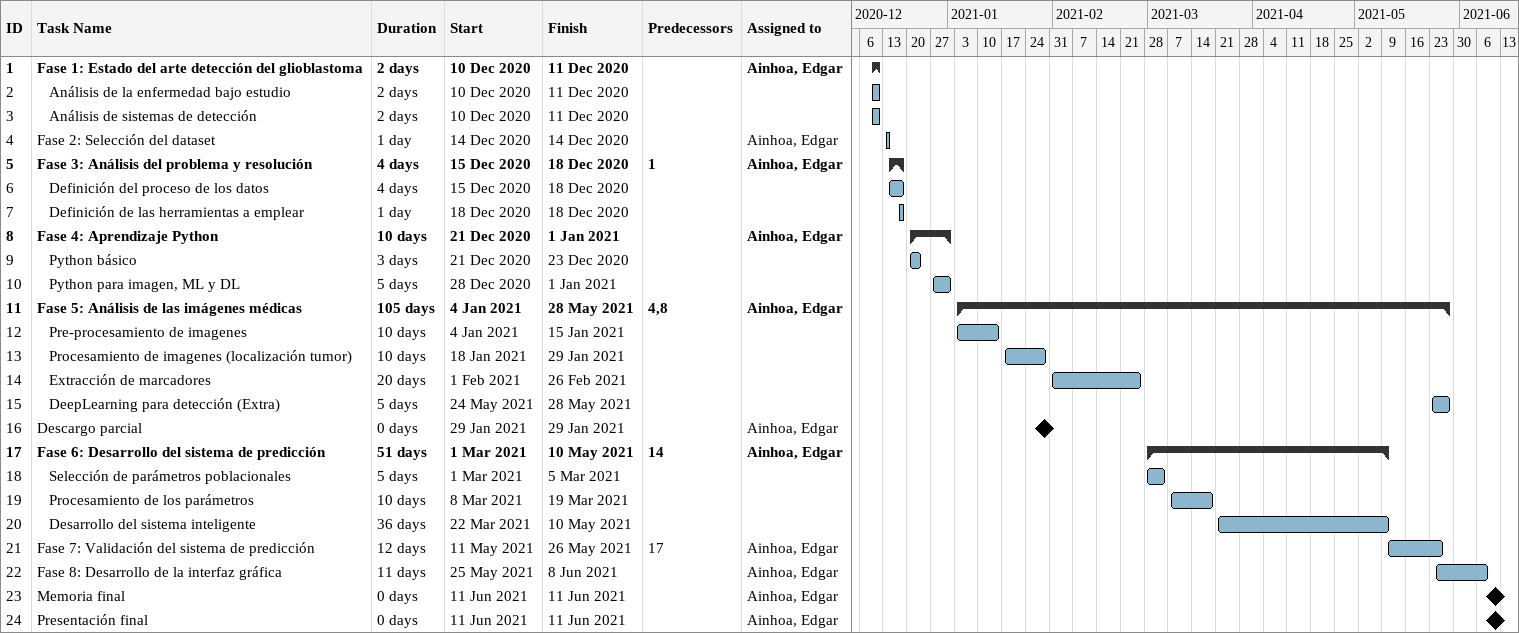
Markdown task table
| ID | Level | Task | Duration | Start | Finish | Predecessors | Resources |
|---|---|---|---|---|---|---|---|
| 1 | 1 | **Fase 1: Estado del arte detección del glioblastoma** | 2d | 2020-12-10 | 2020-12-11 |  | Ainhoa, Edgar |
| 2 | 2 | Análisis de la enfermedad bajo estudio | 2d | 2020-12-10 | 2020-12-11 |  |  |
| 3 | 2 | Análisis de sistemas de detección | 2d | 2020-12-10 | 2020-12-11 |  |  |
| 4 | 1 | Fase 2: Selección del dataset | 1d | 2020-12-14 | 2020-12-14 |  | Ainhoa, Edgar |
| 5 | 1 | **Fase 3: Análisis del problema y resolución** | 4d | 2020-12-15 | 2020-12-18 | 1 | Ainhoa, Edgar |
| 6 | 2 | Definición del proceso de los datos | 4d | 2020-12-15 | 2020-12-18 |  |  |
| 7 | 2 | Definición de las herramientas a emplear | 1d | 2020-12-18 | 2020-12-18 |  |  |
| 8 | 1 | **Fase 4: Aprendizaje Python** | 10d | 2020-12-21 | 2021-01-01 |  | Ainhoa, Edgar |
| 9 | 2 | Python básico | 3d | 2020-12-21 | 2020-12-23 |  |  |
| 10 | 2 | Python para imagen, ML y DL | 5d | 2020-12-28 | 2021-01-01 |  |  |
| 11 | 1 | **Fase 5: Análisis de las imágenes médicas** | 105d | 2021-01-04 | 2021-05-28 | 4, 8 | Ainhoa, Edgar |
| 12 | 2 | Pre-procesamiento de imagenes | 10d | 2021-01-04 | 2021-01-15 |  |  |
| 13 | 2 | Procesamiento de imagenes (localización tumor) | 10d | 2021-01-18 | 2021-01-29 |  |  |
| 14 | 2 | Extracción de marcadores | 20d | 2021-02-01 | 2021-02-26 |  |  |
| 15 | 2 | DeepLearning para detección (Extra) | 5d | 2021-05-24 | 2021-05-28 |  |  |
| 16 | 1 | Descargo parcial | 0d | 2021-01-29 | 2021-01-29 |  | Ainhoa, Edgar |
| 17 | 1 | **Fase 6: Desarrollo del sistema de predicción** | 51d | 2021-03-01 | 2021-05-10 | 14 | Ainhoa, Edgar |
| 18 | 2 | Selección de parámetros poblacionales | 5d | 2021-03-01 | 2021-03-05 |  |  |
| 19 | 2 | Procesamiento de los parámetros | 10d | 2021-03-08 | 2021-03-19 |  |  |
| 20 | 2 | Desarrollo del sistema inteligente | 36d | 2021-03-22 | 2021-05-10 |  |  |
| 21 | 1 | Fase 7: Validación del sistema de predicción | 12d | 2021-05-11 | 2021-05-26 | 17 | Ainhoa, Edgar |
| 22 | 1 | Fase 8: Desarrollo de la interfaz gráfica | 11d | 2021-05-25 | 2021-06-08 |  | Ainhoa, Edgar |
| 23 | 1 | Memoria final | 0d | 2021-06-11 | 2021-06-11 |  | Ainhoa, Edgar |
| 24 | 1 | Presentación final | 0d | 2021-06-11 | 2021-06-11 |  | Ainhoa, Edgar |
